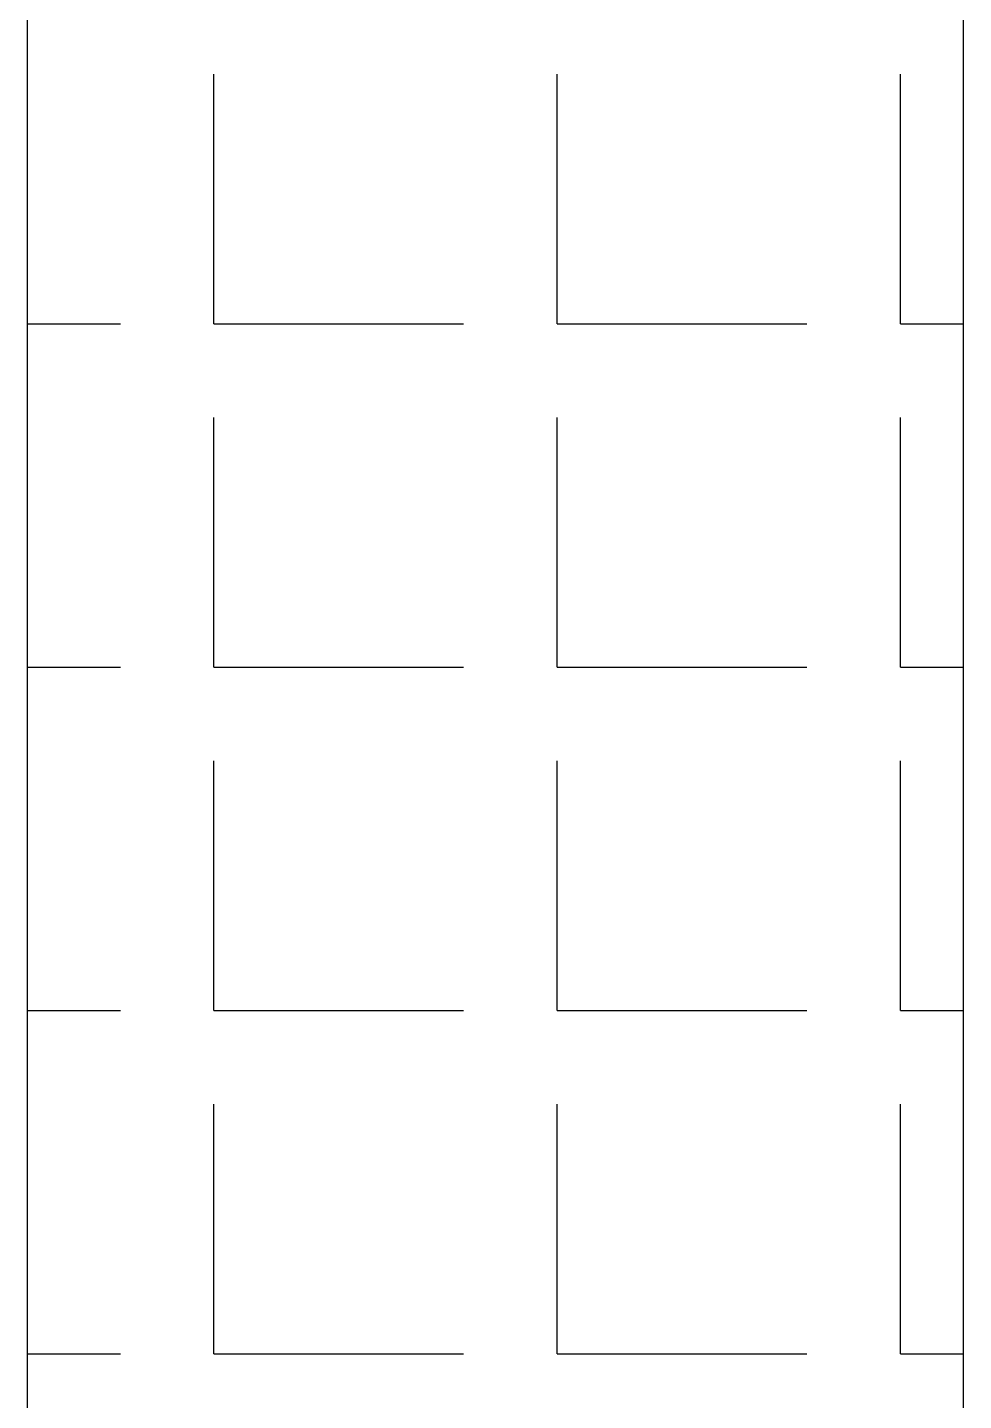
# Model space of a CAD drawing. Extents: x 1944 to 4044, y -46 to 2924.
# Drawn here: x 3692 to 3767, y 1453.4 to 1563.4 of the extents above; entities that cross this region are included whole.
import ezdxf

# ---------------------------------------------------------------- set-up
doc = ezdxf.new("R2010")
doc.units = 0
doc.header["$LTSCALE"] = 23.1
doc.layers.add('HT', color=3, linetype='CONTINUOUS')

msp = doc.modelspace()

# ---------------------------------------------------------------- linework, layer by layer
at = {"layer": 'HT', "ltscale": 0.5}
for p, q in [((3692.02, 675.84), (3692.02, 2763.82)), ((3767.02, 643.84), (3767.02, 2763.82)), ((3692.02, 152.3), (3692.02, 1902.3)), ((3767.02, 120.3), (3767.02, 1902.3)), ((3706.96, 1539.64), (3706.96, 1559.64)), ((3734.46, 1539.64), (3734.46, 1559.64)), ((3761.96, 1539.64), (3761.96, 1559.64)), ((3692.02, 1539.64), (3699.46, 1539.64)), ((3706.96, 1539.64), (3726.96, 1539.64)), ((3734.46, 1539.64), (3754.46, 1539.64)), ((3761.96, 1539.64), (3767.02, 1539.64)), ((3706.96, 1512.14), (3706.96, 1532.14)), ((3734.46, 1512.14), (3734.46, 1532.14)), ((3761.96, 1512.14), (3761.96, 1532.14)), ((3692.02, 1512.14), (3699.46, 1512.14)), ((3706.96, 1512.14), (3726.96, 1512.14)), ((3734.46, 1512.14), (3754.46, 1512.14)), ((3761.96, 1512.14), (3767.02, 1512.14)), ((3706.96, 1484.64), (3706.96, 1504.64)), ((3734.46, 1484.64), (3734.46, 1504.64)), ((3761.96, 1484.64), (3761.96, 1504.64)), ((3692.02, 1484.64), (3699.46, 1484.64)), ((3706.96, 1484.64), (3726.96, 1484.64)), ((3734.46, 1484.64), (3754.46, 1484.64)), ((3761.96, 1484.64), (3767.02, 1484.64)), ((3706.96, 1457.14), (3706.96, 1477.14)), ((3734.46, 1457.14), (3734.46, 1477.14)), ((3761.96, 1457.14), (3761.96, 1477.14)), ((3692.02, 1457.14), (3699.46, 1457.14)), ((3706.96, 1457.14), (3726.96, 1457.14)), ((3734.46, 1457.14), (3754.46, 1457.14)), ((3761.96, 1457.14), (3767.02, 1457.14))]:
    msp.add_line(p, q, dxfattribs=at)

doc.saveas('drawing.dxf')
